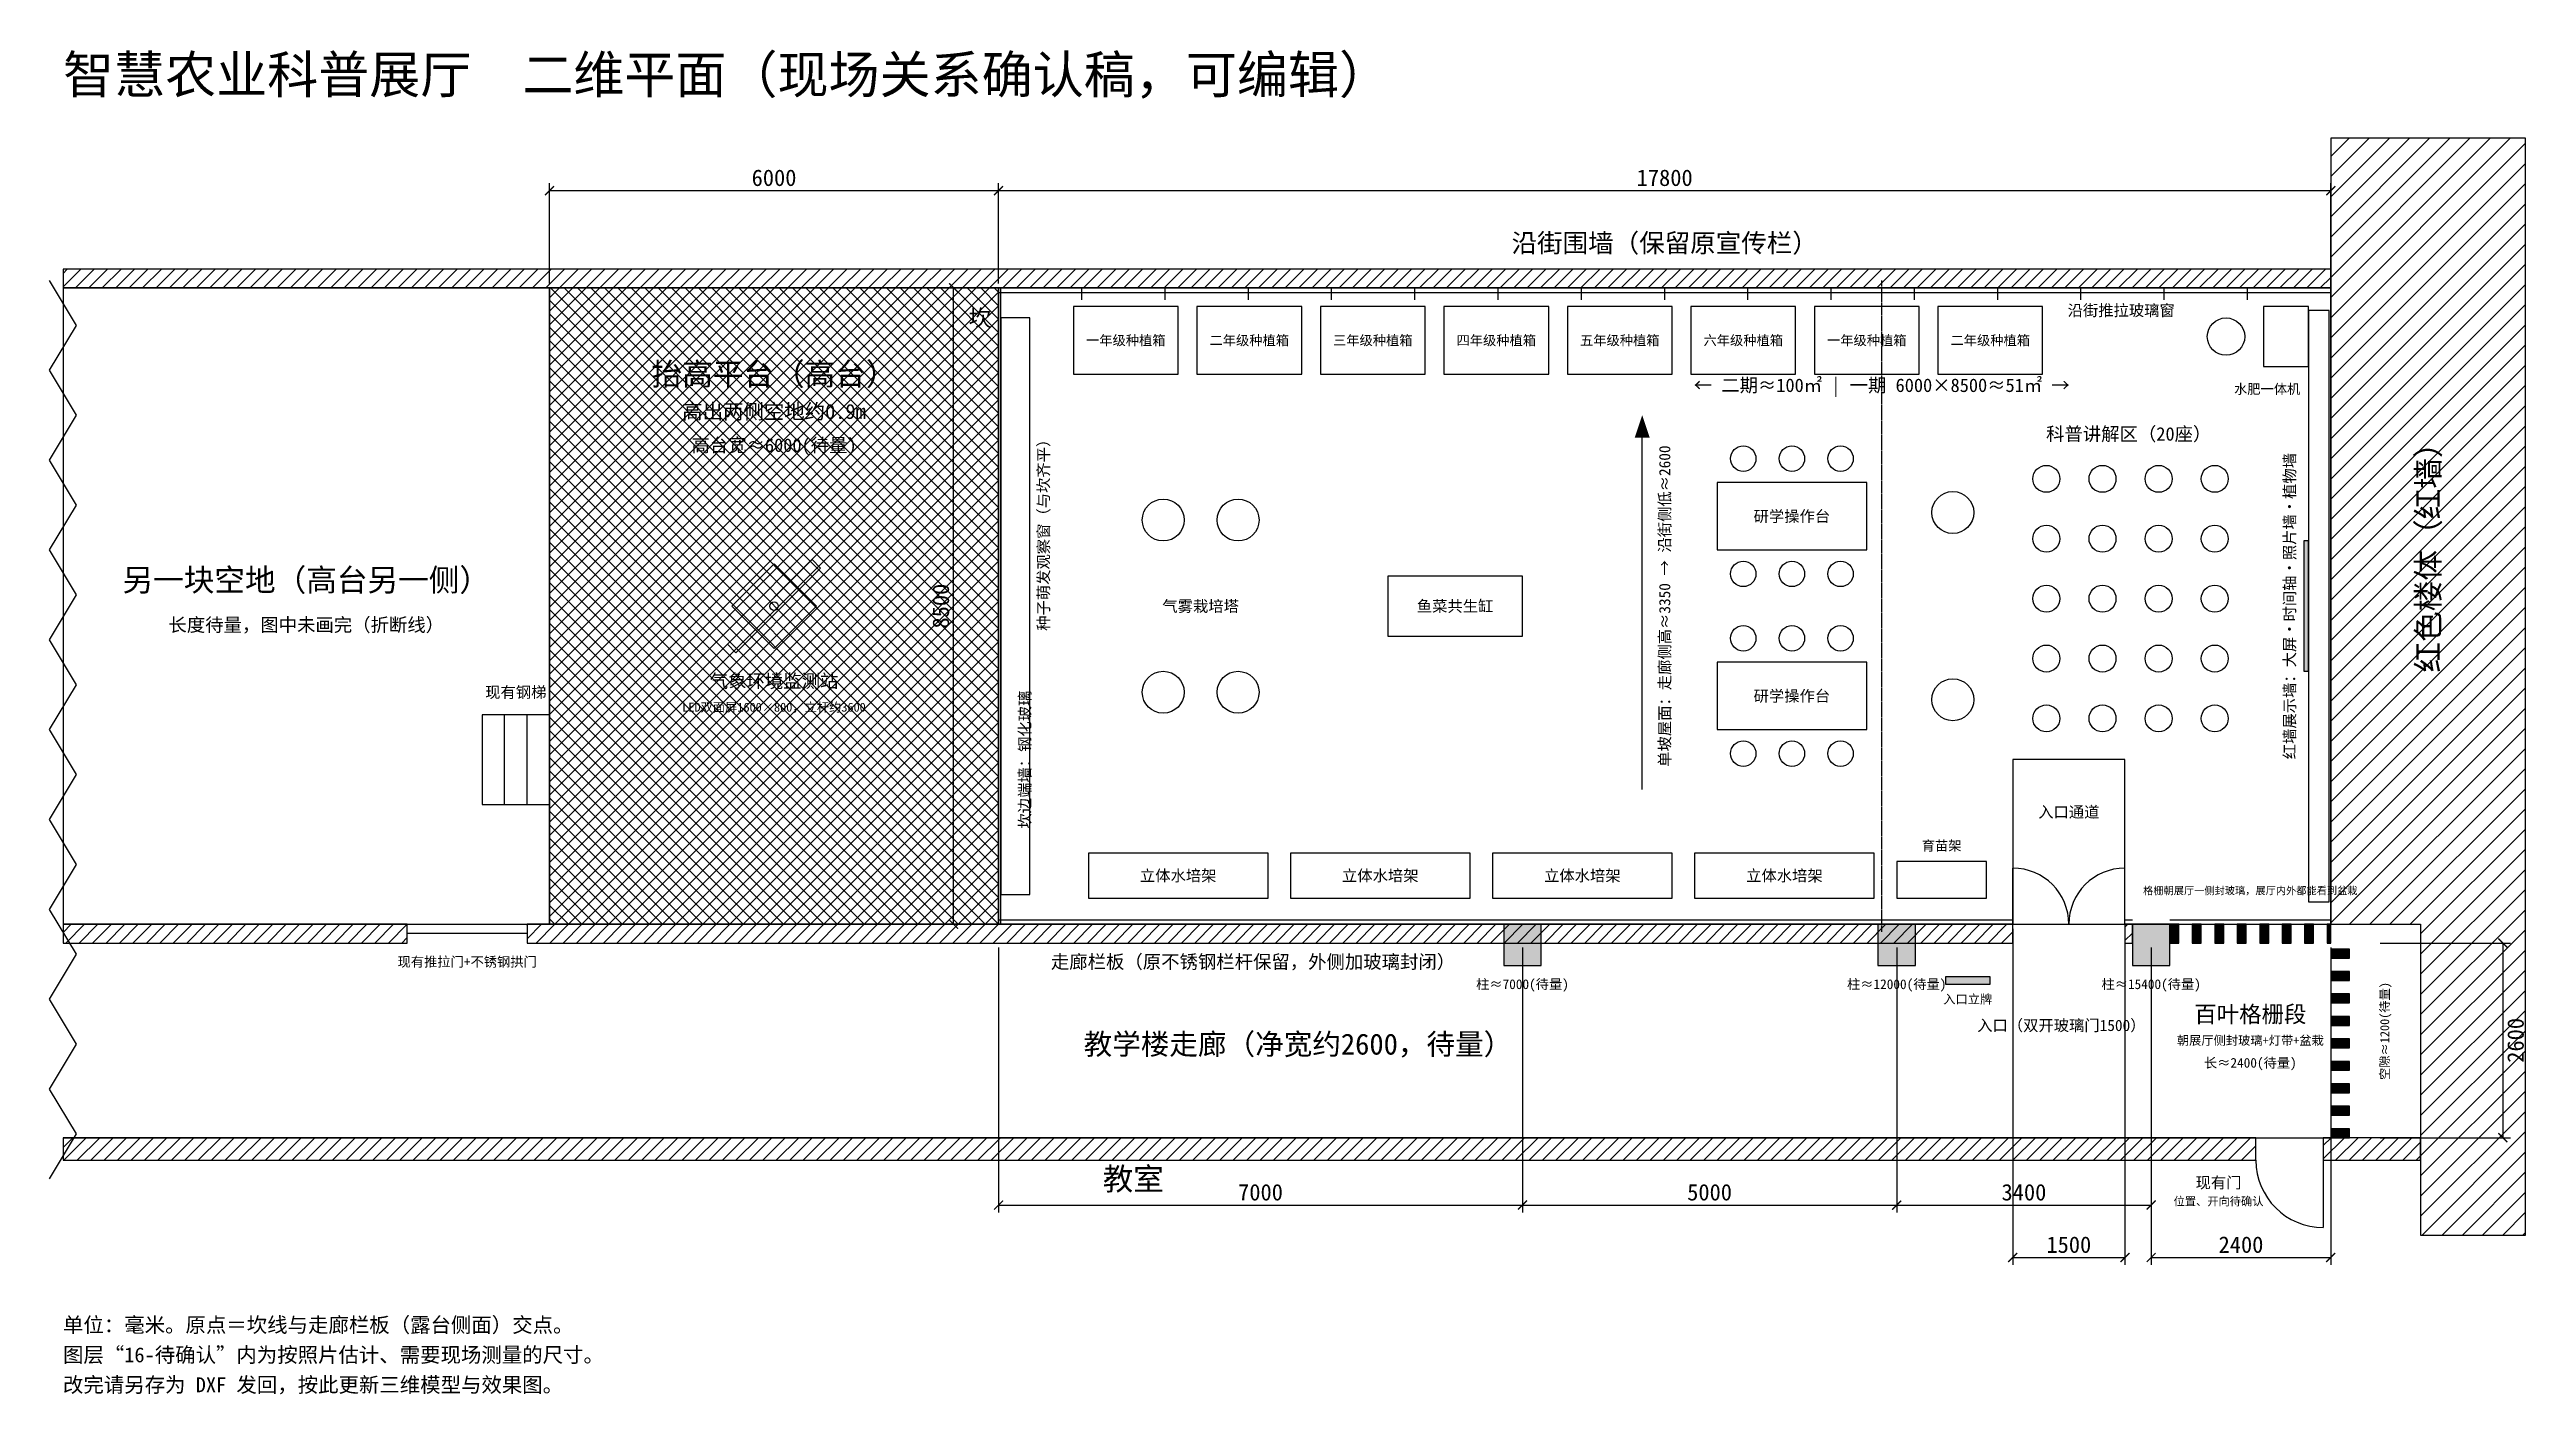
# Model space of a CAD drawing. Header units: millimetres. Extents: x -12680 to 20414, y -6279 to 11684.
import ezdxf
from ezdxf.enums import TextEntityAlignment as Align

# ---------------------------------------------------------------- set-up
doc = ezdxf.new("R2010")
doc.units = ezdxf.units.MM
doc.header["$LTSCALE"] = 20
doc.linetypes.add('DASHED', pattern=[1.524, 1.27, -0.254])
for name, color, linetype in [('01-露台范围', 8, 'CONTINUOUS'), ('02-原有墙体栏板', 7, 'CONTINUOUS'), ('03-走廊柱', 7, 'CONTINUOUS'), ('04-走廊', 9, 'CONTINUOUS'), ('05-百叶格栅', 30, 'CONTINUOUS'), ('06-红色楼体', 1, 'CONTINUOUS'), ('08-抬高平台', 8, 'CONTINUOUS'), ('08b-另一块空地', 8, 'CONTINUOUS'), ('09-教室', 8, 'CONTINUOUS'), ('10-展厅玻璃', 4, 'CONTINUOUS'), ('11-入口门', 30, 'CONTINUOUS'), ('12-展厅布置', 3, 'CONTINUOUS'), ('13-一期分界线', 30, 'DASHED'), ('14-尺寸', 5, 'CONTINUOUS'), ('15-文字', 7, 'CONTINUOUS'), ('16-待确认', 6, 'CONTINUOUS'), ('17-标识', 3, 'CONTINUOUS'), ('18-现有门', 7, 'CONTINUOUS'), ('19-气象站', 3, 'CONTINUOUS')]:
    doc.layers.add(name, color=color, linetype=linetype)
doc.styles.add('CN', font='simsun.ttc')
doc.styles.add('OpenSansCondensed-Light', font='OpenSansCondensed-Light.ttf')
doc.dimstyles.new('EZDXF', dxfattribs={"dimtxt": 0.25, "dimasz": 0.175, "dimexe": 0.375, "dimexo": 0.125, "dimgap": 0.1, "dimtad": 1, "dimlfac": 100, "dimzin": 12, "dimdsep": 46, "dimtxsty": 'OpenSansCondensed-Light', "dimblk": 'ARCHTICK', "dimcen": 2.5, "dimazin": 3, "dimtfac": 0.5, "dimtmove": 2, "dimatfit": 3})

# ---------------------------------------------------------------- blocks, each defined once
blk = doc.blocks.new('_ARCHTICK')
at = {"color": 0, "linetype": 'BYBLOCK', "const_width": 0.15}
blk.add_lwpolyline([(-0.5, -0.5), (0.5, 0.5)], dxfattribs=at)

msp = doc.modelspace()

# ---------------------------------------------------------------- hatches: boundary and pattern name
at = {"layer": '02-原有墙体栏板'}
h = msp.add_hatch(dxfattribs=at)
h.set_pattern_fill('ANSI31', scale=40)
h.paths.add_polyline_path([(-12500, 8500), (17800, 8500), (17800, 8750), (-12500, 8750)])
h = msp.add_hatch(dxfattribs=at)
h.set_pattern_fill('ANSI31', scale=40)
h.paths.add_polyline_path([(-12500, -250), (-7900, -250), (-7900, 0), (-12500, 0)])
h = msp.add_hatch(dxfattribs=at)
h.set_pattern_fill('ANSI31', scale=40)
h.paths.add_polyline_path([(-6300, -250), (13550, -250), (13550, 0), (-6300, 0)])
h = msp.add_hatch(dxfattribs=at)
h.set_pattern_fill('ANSI31', scale=40)
h.paths.add_polyline_path([(15050, -250), (15150, -250), (15150, 0), (15050, 0)])
at = {"layer": '03-走廊柱'}
h = msp.add_hatch(color=7, dxfattribs=at)
h.dxf.hatch_style = 1
h.paths.add_polyline_path([(6750, -550), (7250, -550), (7250, 0), (6750, 0)])
h = msp.add_hatch(color=7, dxfattribs=at)
h.dxf.hatch_style = 1
h.paths.add_polyline_path([(11750, -550), (12250, -550), (12250, 0), (11750, 0)])
h = msp.add_hatch(color=7, dxfattribs=at)
h.dxf.hatch_style = 1
h.paths.add_polyline_path([(15150, -550), (15650, -550), (15650, 0), (15150, 0)])
at = {"layer": '05-百叶格栅'}
h = msp.add_hatch(color=7, dxfattribs=at)
h.dxf.hatch_style = 1
h.paths.add_polyline_path([(15650, -250), (15770, -250), (15770, 0), (15650, 0)])
h = msp.add_hatch(color=7, dxfattribs=at)
h.dxf.hatch_style = 1
h.paths.add_polyline_path([(15950, -250), (16070, -250), (16070, 0), (15950, 0)])
h = msp.add_hatch(color=7, dxfattribs=at)
h.dxf.hatch_style = 1
h.paths.add_polyline_path([(16250, -250), (16370, -250), (16370, 0), (16250, 0)])
h = msp.add_hatch(color=7, dxfattribs=at)
h.dxf.hatch_style = 1
h.paths.add_polyline_path([(16550, -250), (16670, -250), (16670, 0), (16550, 0)])
h = msp.add_hatch(color=7, dxfattribs=at)
h.dxf.hatch_style = 1
h.paths.add_polyline_path([(16850, -250), (16970, -250), (16970, 0), (16850, 0)])
h = msp.add_hatch(color=7, dxfattribs=at)
h.dxf.hatch_style = 1
h.paths.add_polyline_path([(17150, -250), (17270, -250), (17270, 0), (17150, 0)])
h = msp.add_hatch(color=7, dxfattribs=at)
h.dxf.hatch_style = 1
h.paths.add_polyline_path([(17450, -250), (17570, -250), (17570, 0), (17450, 0)])
h = msp.add_hatch(color=7, dxfattribs=at)
h.dxf.hatch_style = 1
h.paths.add_polyline_path([(17750, -250), (17800, -250), (17800, 0), (17750, 0)])
h = msp.add_hatch(color=7, dxfattribs=at)
h.dxf.hatch_style = 1
h.paths.add_polyline_path([(17800, -450), (18050, -450), (18050, -330), (17800, -330)])
h = msp.add_hatch(color=7, dxfattribs=at)
h.dxf.hatch_style = 1
h.paths.add_polyline_path([(17800, -750), (18050, -750), (18050, -630), (17800, -630)])
h = msp.add_hatch(color=7, dxfattribs=at)
h.dxf.hatch_style = 1
h.paths.add_polyline_path([(17800, -1050), (18050, -1050), (18050, -930), (17800, -930)])
h = msp.add_hatch(color=7, dxfattribs=at)
h.dxf.hatch_style = 1
h.paths.add_polyline_path([(17800, -1350), (18050, -1350), (18050, -1230), (17800, -1230)])
h = msp.add_hatch(color=7, dxfattribs=at)
h.dxf.hatch_style = 1
h.paths.add_polyline_path([(17800, -1650), (18050, -1650), (18050, -1530), (17800, -1530)])
h = msp.add_hatch(color=7, dxfattribs=at)
h.dxf.hatch_style = 1
h.paths.add_polyline_path([(17800, -1950), (18050, -1950), (18050, -1830), (17800, -1830)])
h = msp.add_hatch(color=7, dxfattribs=at)
h.dxf.hatch_style = 1
h.paths.add_polyline_path([(17800, -2250), (18050, -2250), (18050, -2130), (17800, -2130)])
h = msp.add_hatch(color=7, dxfattribs=at)
h.dxf.hatch_style = 1
h.paths.add_polyline_path([(17800, -2550), (18050, -2550), (18050, -2430), (17800, -2430)])
h = msp.add_hatch(color=7, dxfattribs=at)
h.dxf.hatch_style = 1
h.paths.add_polyline_path([(17800, -2850), (18050, -2850), (18050, -2730), (17800, -2730)])
at = {"layer": '06-红色楼体'}
h = msp.add_hatch(dxfattribs=at)
h.set_pattern_fill('ANSI31', scale=60)
h.paths.add_polyline_path([(17800, 0), (19000, 0), (19000, -4150), (20400, -4150), (20400, 10500), (17800, 10500)])
at = {"layer": '08-抬高平台'}
h = msp.add_hatch(dxfattribs=at)
h.set_pattern_fill('ANSI37', scale=40)
h.paths.add_polyline_path([(-6000, 0), (0, 0), (0, 8500), (-6000, 8500)])
at = {"layer": '09-教室'}
h = msp.add_hatch(dxfattribs=at)
h.set_pattern_fill('ANSI31', scale=40)
h.paths.add_polyline_path([(-12500, -3150), (16800, -3150), (16800, -2850), (-12500, -2850)])
h = msp.add_hatch(dxfattribs=at)
h.set_pattern_fill('ANSI31', scale=40)
h.paths.add_polyline_path([(17700, -3150), (19000, -3150), (19000, -2850), (17700, -2850)])
at = {"layer": '12-展厅布置'}
h = msp.add_hatch(color=7, dxfattribs=at)
h.dxf.hatch_style = 1
h.paths.add_polyline_path([(17440, 3380), (17500, 3380), (17500, 5120), (17440, 5120)])
at = {"layer": '17-标识'}
h = msp.add_hatch(color=7, dxfattribs=at)
h.dxf.hatch_style = 1
h.paths.add_polyline_path([(12650, -800), (13250, -800), (13250, -700), (12650, -700)])

# ---------------------------------------------------------------- linework, layer by layer
at = {"layer": '01-露台范围'}
msp.add_lwpolyline([(0, 0), (17800, 0), (17800, 8500), (0, 8500)], close=True, dxfattribs=at)
at = {"layer": '02-原有墙体栏板'}
msp.add_line((-7900, -120), (-6300, -120), dxfattribs=at)
for points in [[(-12500, 8500), (17800, 8500), (17800, 8750), (-12500, 8750)], [(-12500, -250), (-7900, -250), (-7900, 0), (-12500, 0)], [(-6300, -250), (13550, -250), (13550, 0), (-6300, 0)], [(15050, -250), (15150, -250), (15150, 0), (15050, 0)]]:
    msp.add_lwpolyline(points, close=True, dxfattribs=at)
at = {"layer": '03-走廊柱'}
for points in [[(6750, -550), (7250, -550), (7250, 0), (6750, 0)], [(11750, -550), (12250, -550), (12250, 0), (11750, 0)], [(15150, -550), (15650, -550), (15650, 0), (15150, 0)]]:
    msp.add_lwpolyline(points, close=True, dxfattribs=at)
at = {"layer": '04-走廊'}
msp.add_line((-12500, -2850), (18050, -2850), dxfattribs=at)
at = {"layer": '05-百叶格栅'}
for points in [[(15650, -250), (15770, -250), (15770, 0), (15650, 0)], [(15950, -250), (16070, -250), (16070, 0), (15950, 0)], [(16250, -250), (16370, -250), (16370, 0), (16250, 0)], [(16550, -250), (16670, -250), (16670, 0), (16550, 0)], [(16850, -250), (16970, -250), (16970, 0), (16850, 0)], [(17150, -250), (17270, -250), (17270, 0), (17150, 0)], [(17450, -250), (17570, -250), (17570, 0), (17450, 0)], [(17750, -250), (17800, -250), (17800, 0), (17750, 0)], [(17800, -450), (18050, -450), (18050, -330), (17800, -330)], [(17800, -750), (18050, -750), (18050, -630), (17800, -630)], [(17800, -1050), (18050, -1050), (18050, -930), (17800, -930)], [(17800, -1350), (18050, -1350), (18050, -1230), (17800, -1230)], [(17800, -1650), (18050, -1650), (18050, -1530), (17800, -1530)], [(17800, -1950), (18050, -1950), (18050, -1830), (17800, -1830)], [(17800, -2250), (18050, -2250), (18050, -2130), (17800, -2130)], [(17800, -2550), (18050, -2550), (18050, -2430), (17800, -2430)], [(17800, -2850), (18050, -2850), (18050, -2730), (17800, -2730)]]:
    msp.add_lwpolyline(points, close=True, dxfattribs=at)
at = {"layer": '06-红色楼体'}
msp.add_lwpolyline([(17800, 0), (19000, 0), (19000, -4150), (20400, -4150), (20400, 10500), (17800, 10500)], close=True, dxfattribs=at)
at = {"layer": '08-抬高平台'}
msp.add_lwpolyline([(-6000, 0), (0, 0), (0, 8500), (-6000, 8500)], close=True, dxfattribs=at)
at = {"layer": '08b-另一块空地'}
for p, q in [((-6600, 1600), (-6600, 2800)), ((-6300, 1600), (-6300, 2800))]:
    msp.add_line(p, q, dxfattribs=at)
msp.add_lwpolyline([(-12680, -3400), (-12320, -2800), (-12680, -2200), (-12320, -1600), (-12680, -1000), (-12320, -400), (-12680, 200), (-12320, 800), (-12680, 1400), (-12320, 2000), (-12680, 2600), (-12320, 3200), (-12680, 3800), (-12320, 4400), (-12680, 5000), (-12320, 5600), (-12680, 6200), (-12320, 6800), (-12680, 7400), (-12320, 8000), (-12680, 8600)], dxfattribs=at)
for points in [[(-12500, 0), (-6000, 0), (-6000, 8500), (-12500, 8500)], [(-6900, 1600), (-6000, 1600), (-6000, 2800), (-6900, 2800)]]:
    msp.add_lwpolyline(points, close=True, dxfattribs=at)
at = {"layer": '09-教室'}
for points in [[(-12500, -3150), (16800, -3150), (16800, -2850), (-12500, -2850)], [(17700, -3150), (19000, -3150), (19000, -2850), (17700, -2850)]]:
    msp.add_lwpolyline(points, close=True, dxfattribs=at)
at = {"layer": '10-展厅玻璃'}
for p, q in [((0, 8340), (0, 8500)), ((0, 8440), (17800, 8440)), ((30, 0), (30, 8500)), ((1112.5, 8340), (1112.5, 8500)), ((2225, 8340), (2225, 8500)), ((3337.5, 8340), (3337.5, 8500)), ((4450, 8340), (4450, 8500)), ((5562.5, 8340), (5562.5, 8500)), ((6675, 8340), (6675, 8500)), ((7787.5, 8340), (7787.5, 8500)), ((8900, 8340), (8900, 8500)), ((10012.5, 8340), (10012.5, 8500)), ((11125, 8340), (11125, 8500)), ((12237.5, 8340), (12237.5, 8500)), ((13350, 8340), (13350, 8500)), ((14462.5, 8340), (14462.5, 8500)), ((15575, 8340), (15575, 8500)), ((16687.5, 8340), (16687.5, 8500)), ((17800, 8340), (17800, 8500)), ((0, 60), (13550, 60)), ((15050, 60), (15150, 60)), ((15650, 60), (17800, 60))]:
    msp.add_line(p, q, dxfattribs=at)
at = {"layer": '11-入口门'}
for p, q in [((13550, 0), (13550, 750)), ((15050, 0), (15050, 750))]:
    msp.add_line(p, q, dxfattribs=at)
msp.add_lwpolyline([(13550, 0), (15050, 0), (15050, 2200), (13550, 2200)], close=True, dxfattribs=at)
for centre, start, end in [((13550, 0), 0, 90), ((15050, 0), 90, 180)]:
    msp.add_arc(centre, 750, start, end, dxfattribs=at)
at = {"layer": '12-展厅布置'}
for points in [[(30, 400), (420, 400), (420, 8100), (30, 8100)], [(1000, 7350), (2400, 7350), (2400, 8250), (1000, 8250)], [(2650, 7350), (4050, 7350), (4050, 8250), (2650, 8250)], [(4300, 7350), (5700, 7350), (5700, 8250), (4300, 8250)], [(5950, 7350), (7350, 7350), (7350, 8250), (5950, 8250)], [(7600, 7350), (9000, 7350), (9000, 8250), (7600, 8250)], [(9250, 7350), (10650, 7350), (10650, 8250), (9250, 8250)], [(10900, 7350), (12300, 7350), (12300, 8250), (10900, 8250)], [(12550, 7350), (13950, 7350), (13950, 8250), (12550, 8250)], [(16900, 7450), (17500, 7450), (17500, 8250), (16900, 8250)], [(17500, 300), (17780, 300), (17780, 8200), (17500, 8200)], [(9600, 5000), (11600, 5000), (11600, 5900), (9600, 5900)], [(17440, 3380), (17500, 3380), (17500, 5120), (17440, 5120)], [(5200, 3850), (7000, 3850), (7000, 4650), (5200, 4650)], [(9600, 2600), (11600, 2600), (11600, 3500), (9600, 3500)], [(1200, 350), (3600, 350), (3600, 950), (1200, 950)], [(3900, 350), (6300, 350), (6300, 950), (3900, 950)], [(6600, 350), (9000, 350), (9000, 950), (6600, 950)], [(9300, 350), (11700, 350), (11700, 950), (9300, 950)], [(12000, 350), (13200, 350), (13200, 840), (12000, 840)]]:
    msp.add_lwpolyline(points, close=True, dxfattribs=at)
for centre, radius in [((16400, 7850), 250), ((9950, 6220), 170), ((10600, 6220), 170), ((11250, 6220), 170), ((14000, 5950), 180), ((14750, 5950), 180), ((15500, 5950), 180), ((16250, 5950), 180), ((2200, 5400), 280), ((3200, 5400), 280), ((12750, 5500), 280), ((14000, 5150), 180), ((14750, 5150), 180), ((15500, 5150), 180), ((16250, 5150), 180), ((9950, 4680), 170), ((10600, 4680), 170), ((11250, 4680), 170), ((14000, 4350), 180), ((14750, 4350), 180), ((15500, 4350), 180), ((16250, 4350), 180), ((9950, 3820), 170), ((10600, 3820), 170), ((11250, 3820), 170), ((14000, 3550), 180), ((14750, 3550), 180), ((15500, 3550), 180), ((16250, 3550), 180), ((2200, 3100), 280), ((3200, 3100), 280), ((12750, 3000), 280), ((14000, 2750), 180), ((14750, 2750), 180), ((15500, 2750), 180), ((16250, 2750), 180), ((9950, 2280), 170), ((10600, 2280), 170), ((11250, 2280), 170)]:
    msp.add_circle(centre, radius, dxfattribs=at)
at = {"layer": '13-一期分界线'}
msp.add_line((11800, -100), (11800, 8600), dxfattribs=at)
at = {"layer": '15-文字'}
msp.add_line((8600, 1800), (8600, 6600), dxfattribs=at)
msp.add_solid([(8600, 6800), (8500, 6500), (8700, 6500)], dxfattribs=at)
at = {"layer": '17-标识'}
msp.add_lwpolyline([(12650, -800), (13250, -800), (13250, -700), (12650, -700)], close=True, dxfattribs=at)
at = {"layer": '18-现有门'}
msp.add_line((17700, -3150), (17700, -4050), dxfattribs=at)
msp.add_arc((17700, -3150), 900, 180, 270, dxfattribs=at)
at = {"layer": '19-气象站'}
for points in [[(-3509.1, 3627.7), (-2377.7, 4759.1), (-2490.9, 4872.3), (-3622.3, 3740.9)], [(-3000, 3684.3), (-2434.3, 4250), (-3000, 4815.7), (-3565.7, 4250)]]:
    msp.add_lwpolyline(points, close=True, dxfattribs=at)
msp.add_circle((-3000, 4250), 57, dxfattribs=at)

# ---------------------------------------------------------------- texts
at = {"layer": '13-一期分界线', "style": 'CN'}
msp.add_text('← 二期≈100㎡ | 一期 6000×8500≈51㎡ →', height=180, dxfattribs=at).set_placement((11800, 7200), align=Align.MIDDLE_CENTER)
at = {"layer": '15-文字', "style": 'CN'}
msp.add_text('智慧农业科普展厅  二维平面（现场关系确认稿，可编辑）', height=500, dxfattribs=at).set_placement((-12500, 11100))
for s, height, p in [('沿街围墙（保留原宣传栏）', 250, (8900, 9100)), ('沿街推拉玻璃窗', 150, (15000, 8200)), ('坎', 220, (-250, 8100)), ('一年级种植箱', 130, (1700, 7800)), ('二年级种植箱', 130, (3350, 7800)), ('三年级种植箱', 130, (5000, 7800)), ('四年级种植箱', 130, (6650, 7800)), ('五年级种植箱', 130, (8300, 7800)), ('六年级种植箱', 130, (9950, 7800)), ('一年级种植箱', 130, (11600, 7800)), ('二年级种植箱', 130, (13250, 7800)), ('抬高平台（高台）', 300, (-3000, 7350)), ('高出两侧空地约0.9m', 200, (-3000, 6850)), ('水肥一体机', 130, (16950, 7150)), ('科普讲解区（20座）', 180, (15100, 6550)), ('研学操作台', 150, (10600, 5450)), ('另一块空地（高台另一侧）', 300, (-9250, 4600)), ('气雾栽培塔', 150, (2700, 4250)), ('鱼菜共生缸', 150, (6100, 4250)), ('现有钢梯', 150, (-6450, 3100)), ('研学操作台', 150, (10600, 3050)), ('入口通道', 150, (14300, 1500)), ('育苗架', 130, (12600, 1050)), ('立体水培架', 150, (2400, 650)), ('立体水培架', 150, (5100, 650)), ('立体水培架', 150, (7800, 650)), ('立体水培架', 150, (10500, 650)), ('格栅朝展厅一侧封玻璃，展厅内外都能看到盆栽', 100, (16725, 450)), ('现有推拉门+不锈钢拱门', 130, (-7100, -500)), ('走廊栏板（原不锈钢栏杆保留，外侧加玻璃封闭）', 180, (3400, -500)), ('入口立牌', 120, (12950, -1000)), ('入口（双开玻璃门1500）', 150, (14200, -1350)), ('百叶格栅段', 220, (16725, -1200)), ('教学楼走廊（净宽约2600，待量）', 280, (4000, -1600)), ('朝展厅侧封玻璃+灯带+盆栽', 120, (16725, -1550)), ('教室', 300, (1800, -3400))]:
    msp.add_text(s, height=height, dxfattribs=at).set_placement(p, align=Align.MIDDLE_CENTER)
for s, height, p in [('种子萌发观察窗（与坎齐平）', 150, (600, 5250)), ('单坡屋面：走廊侧高≈3350 → 沿街侧低≈2600', 150, (8900, 4250)), ('红色楼体（红墙）', 300, (19100, 5000)), ('红墙展示墙：大屏·时间轴·照片墙·植物墙', 150, (17250, 4250)), ('坎边端墙：钢化玻璃', 150, (350, 2200))]:
    msp.add_text(s, height=height, rotation=90, dxfattribs=at).set_placement(p, align=Align.MIDDLE_CENTER)
at = {"layer": '16-待确认', "style": 'CN'}
for s, height, p in [('高台宽≈6000(待量)', 180, (-3000, 6400)), ('长度待量，图中未画完（折断线）', 180, (-9250, 4000)), ('柱≈7000(待量)', 130, (7000, -800)), ('柱≈12000(待量)', 130, (12000, -800)), ('柱≈15400(待量)', 130, (15400, -800)), ('长≈2400(待量)', 130, (16725, -1850)), ('位置、开向待确认', 110, (16300, -3700))]:
    msp.add_text(s, height=height, dxfattribs=at).set_placement(p, align=Align.MIDDLE_CENTER)
msp.add_text('空隙≈1200(待量)', height=120, rotation=90, dxfattribs=at).set_placement((18520, -1425), align=Align.MIDDLE_CENTER)
for s, p in [('单位：毫米。原点＝坎线与走廊栏板（露台侧面）交点。', (-12500, -5450)), ('图层“16-待确认”内为按照片估计、需要现场测量的尺寸。', (-12500, -5850)), ('改完请另存为 DXF 发回，按此更新三维模型与效果图。', (-12500, -6250))]:
    msp.add_text(s, height=200, dxfattribs=at).set_placement(p)
at = {"layer": '18-现有门', "style": 'CN'}
msp.add_text('现有门', height=150, dxfattribs=at).set_placement((16300, -3450), align=Align.MIDDLE_CENTER)
at = {"layer": '19-气象站', "style": 'CN'}
for s, height, p in [('气象环境监测站', 180, (-3000, 3250)), ('LED双面屏1600×800，立杆约3600', 120, (-3000, 2900))]:
    msp.add_text(s, height=height, dxfattribs=at).set_placement(p, align=Align.MIDDLE_CENTER)

# ---------------------------------------------------------------- dimensions: what is measured, and where the dimension line sits
at = {"layer": '14-尺寸'}
for base, p1, p2 in [((-6000, 9800), (-6000, 8500), (0, 8500)), ((0, 9800), (0, 8500), (17800, 8500)), ((13550, -4450), (13550, 0), (15050, 0)), ((0, -3750), (0, -250), (7000, -250)), ((7000, -3750), (7000, -250), (12000, -250)), ((12000, -3750), (12000, -250), (15400, -250)), ((15400, -4450), (15400, -250), (17800, -250))]:
    msp.add_linear_dim(base=base, p1=p1, p2=p2, dimstyle='EZDXF', override={"dimscale": 1, "dimtxt": 220, "dimasz": 120, "dimexe": 100, "dimexo": 60, "dimgap": 60, "dimdec": 0, "dimlfac": 1, "dimtxsty": 'CN', "dimtsz": 0, "dimclrt": 5}, dxfattribs=at).render()
for base, p1, p2 in [((-600, 0), (0, 0), (0, 8500)), ((20100, -250), (18400, -250), (18400, -2850))]:
    msp.add_linear_dim(base=base, p1=p1, p2=p2, angle=90, dimstyle='EZDXF', override={"dimscale": 1, "dimtxt": 220, "dimasz": 120, "dimexe": 100, "dimexo": 60, "dimgap": 60, "dimdec": 0, "dimlfac": 1, "dimtxsty": 'CN', "dimtsz": 0, "dimclrt": 5}, dxfattribs=at).render()

doc.saveas('drawing.dxf')
